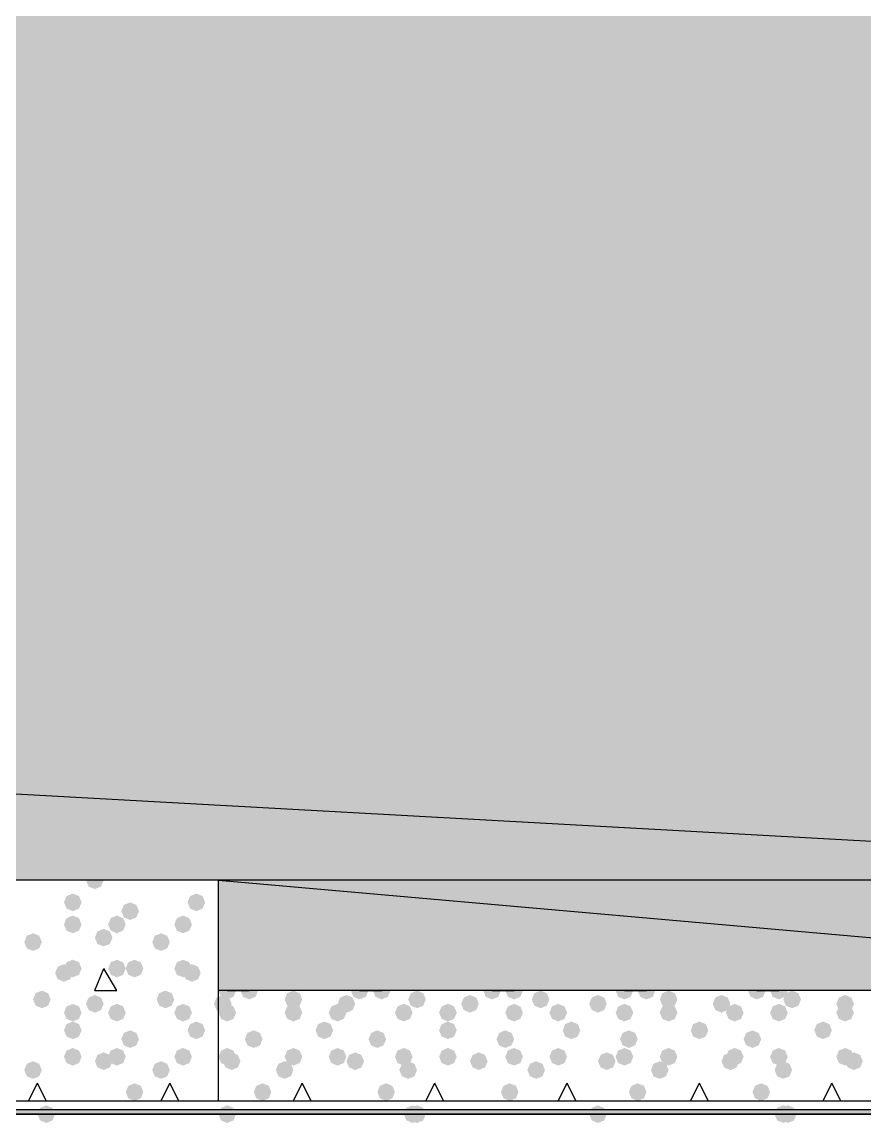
# Model space of a CAD drawing. Header units: millimetres. Extents: x 0 to 420, y 0 to 297.
# Drawn here: x 364.55 to 372.64, y 84.33 to 94.89 of the extents above; entities that cross this region are included whole.
import ezdxf

# ---------------------------------------------------------------- set-up
doc = ezdxf.new("R2010")
doc.units = ezdxf.units.MM
doc.layers.get('0').update_dxf_attribs({"linetype": 'CONTINUOUS'})

msp = doc.modelspace()

# ---------------------------------------------------------------- hatches: boundary and pattern name
at = {"true_color": 0x000008}
h = msp.add_hatch(color=0, dxfattribs=at)
h.paths.add_polyline_path([(379.518333, 105.748667), (33.401, 105.748667), (379.518333, 86.656333)], flags=0)
h.paths.add_polyline_path([(33.401, 105.748667), (379.518333, 86.656333), (33.401, 86.656333)], flags=0)
at = {"true_color": 0x000007}
for points in [[(365.336667, 86.656333), (365.311796, 86.596537), (365.252, 86.571667), (365.192204, 86.596537), (365.167333, 86.656333), (365.192204, 86.716129), (365.252, 86.741), (365.311796, 86.716129)], [(365.125, 86.444667), (365.100129, 86.384871), (365.040333, 86.36), (364.980537, 86.384871), (364.955667, 86.444667), (364.980537, 86.504462), (365.040333, 86.529333), (365.100129, 86.504463)], [(366.310333, 86.444667), (366.285462, 86.384871), (366.225667, 86.36), (366.165871, 86.384871), (366.141, 86.444667), (366.165871, 86.504462), (366.225667, 86.529333), (366.285462, 86.504463)], [(365.675333, 86.36), (365.650463, 86.300204), (365.590667, 86.275333), (365.530871, 86.300204), (365.506, 86.36), (365.530871, 86.419796), (365.590667, 86.444667), (365.650462, 86.419796)], [(365.125, 86.233), (365.100129, 86.173204), (365.040333, 86.148333), (364.980537, 86.173204), (364.955667, 86.233), (364.980537, 86.292796), (365.040333, 86.317667), (365.100129, 86.292796)], [(365.548333, 86.233), (365.523462, 86.173204), (365.463667, 86.148333), (365.403871, 86.173204), (365.379, 86.233), (365.403871, 86.292796), (365.463667, 86.317667), (365.523462, 86.292796)], [(366.183333, 86.233), (366.158462, 86.173204), (366.098667, 86.148333), (366.038871, 86.173204), (366.014, 86.233), (366.038871, 86.292796), (366.098667, 86.317667), (366.158462, 86.292796)], [(365.421333, 86.106), (365.396462, 86.046204), (365.336667, 86.021333), (365.276871, 86.046204), (365.252, 86.106), (365.276871, 86.165796), (365.336667, 86.190667), (365.396462, 86.165796)], [(364.744, 86.063667), (364.719129, 86.003871), (364.659333, 85.979), (364.599538, 86.003871), (364.574667, 86.063667), (364.599537, 86.123462), (364.659333, 86.148333), (364.719129, 86.123463)], [(365.971667, 86.063667), (365.946796, 86.003871), (365.887, 85.979), (365.827204, 86.003871), (365.802333, 86.063667), (365.827204, 86.123462), (365.887, 86.148333), (365.946796, 86.123463)], [(365.125, 85.809667), (365.100129, 85.749871), (365.040333, 85.725), (364.980537, 85.749871), (364.955667, 85.809667), (364.980537, 85.869462), (365.040333, 85.894333), (365.100129, 85.869463)], [(365.548333, 85.809667), (365.523462, 85.749871), (365.463667, 85.725), (365.403871, 85.749871), (365.379, 85.809667), (365.403871, 85.869462), (365.463667, 85.894333), (365.523462, 85.869463)], [(365.717667, 85.809667), (365.692796, 85.749871), (365.633, 85.725), (365.573204, 85.749871), (365.548333, 85.809667), (365.573204, 85.869462), (365.633, 85.894333), (365.692796, 85.869463)], [(366.183333, 85.809667), (366.158462, 85.749871), (366.098667, 85.725), (366.038871, 85.749871), (366.014, 85.809667), (366.038871, 85.869462), (366.098667, 85.894333), (366.158462, 85.869463)], [(365.040333, 85.767333), (365.015463, 85.707538), (364.955667, 85.682667), (364.895871, 85.707538), (364.871, 85.767333), (364.895871, 85.827129), (364.955667, 85.852), (365.015462, 85.827129)], [(366.268, 85.767333), (366.243129, 85.707538), (366.183333, 85.682667), (366.123538, 85.707538), (366.098667, 85.767333), (366.123537, 85.827129), (366.183333, 85.852), (366.243129, 85.827129)], [(364.828667, 85.513333), (364.803796, 85.453537), (364.744, 85.428667), (364.684204, 85.453537), (364.659333, 85.513333), (364.684204, 85.573129), (364.744, 85.598), (364.803796, 85.573129)], [(365.336667, 85.471), (365.311796, 85.411204), (365.252, 85.386333), (365.192204, 85.411204), (365.167333, 85.471), (365.192204, 85.530796), (365.252, 85.555667), (365.311796, 85.530796)], [(366.014, 85.513333), (365.989129, 85.453537), (365.929333, 85.428667), (365.869537, 85.453537), (365.844667, 85.513333), (365.869537, 85.573129), (365.929333, 85.598), (365.989129, 85.573129)], [(365.125, 85.386333), (365.100129, 85.326537), (365.040333, 85.301667), (364.980537, 85.326537), (364.955667, 85.386333), (364.980537, 85.446129), (365.040333, 85.471), (365.100129, 85.446129)], [(365.548333, 85.386333), (365.523462, 85.326537), (365.463667, 85.301667), (365.403871, 85.326537), (365.379, 85.386333), (365.403871, 85.446129), (365.463667, 85.471), (365.523462, 85.446129)], [(366.183333, 85.386333), (366.158462, 85.326537), (366.098667, 85.301667), (366.038871, 85.326537), (366.014, 85.386333), (366.038871, 85.446129), (366.098667, 85.471), (366.158462, 85.446129)], [(365.125, 85.217), (365.100129, 85.157204), (365.040333, 85.132333), (364.980537, 85.157204), (364.955667, 85.217), (364.980537, 85.276796), (365.040333, 85.301667), (365.100129, 85.276796)], [(366.310333, 85.217), (366.285462, 85.157204), (366.225667, 85.132333), (366.165871, 85.157204), (366.141, 85.217), (366.165871, 85.276796), (366.225667, 85.301667), (366.285462, 85.276796)], [(365.675333, 85.132333), (365.650463, 85.072538), (365.590667, 85.047667), (365.530871, 85.072538), (365.506, 85.132333), (365.530871, 85.192129), (365.590667, 85.217), (365.650462, 85.192129)], [(365.125, 84.963), (365.100129, 84.903204), (365.040333, 84.878333), (364.980537, 84.903204), (364.955667, 84.963), (364.980537, 85.022796), (365.040333, 85.047667), (365.100129, 85.022796)], [(365.548333, 84.963), (365.523462, 84.903204), (365.463667, 84.878333), (365.403871, 84.903204), (365.379, 84.963), (365.403871, 85.022796), (365.463667, 85.047667), (365.523462, 85.022796)], [(366.183333, 84.963), (366.158462, 84.903204), (366.098667, 84.878333), (366.038871, 84.903204), (366.014, 84.963), (366.038871, 85.022796), (366.098667, 85.047667), (366.158462, 85.022796)], [(364.744, 84.836), (364.719129, 84.776204), (364.659333, 84.751333), (364.599538, 84.776204), (364.574667, 84.836), (364.599537, 84.895796), (364.659333, 84.920667), (364.719129, 84.895796)], [(365.421333, 84.920667), (365.396462, 84.860871), (365.336667, 84.836), (365.276871, 84.860871), (365.252, 84.920667), (365.276871, 84.980462), (365.336667, 85.005333), (365.396462, 84.980463)], [(365.971667, 84.836), (365.946796, 84.776204), (365.887, 84.751333), (365.827204, 84.776204), (365.802333, 84.836), (365.827204, 84.895796), (365.887, 84.920667), (365.946796, 84.895796)], [(365.717667, 84.624333), (365.692796, 84.564537), (365.633, 84.539667), (365.573204, 84.564537), (365.548333, 84.624333), (365.573204, 84.684129), (365.633, 84.709), (365.692796, 84.684129)]]:
    msp.add_hatch(color=0, dxfattribs=at).paths.add_polyline_path(points, flags=0)
at = {"true_color": 0x000008}
h = msp.add_hatch(color=0, dxfattribs=at)
h.paths.add_polyline_path([(378.46, 86.656333), (366.437333, 86.656333), (378.46, 85.598)], flags=0)
h.paths.add_polyline_path([(366.437333, 86.656333), (378.46, 85.598), (366.437333, 85.598)], flags=0)
for points in [[(366.606667, 85.598), (366.581796, 85.538204), (366.522, 85.513333), (366.462204, 85.538204), (366.437333, 85.598), (366.462204, 85.657796), (366.522, 85.682667), (366.581796, 85.657796)], [(366.818333, 85.598), (366.793462, 85.538204), (366.733667, 85.513333), (366.673871, 85.538204), (366.649, 85.598), (366.673871, 85.657796), (366.733667, 85.682667), (366.793462, 85.657796)], [(367.876667, 85.598), (367.851796, 85.538204), (367.792, 85.513333), (367.732204, 85.538204), (367.707333, 85.598), (367.732204, 85.657796), (367.792, 85.682667), (367.851796, 85.657796)], [(368.088333, 85.598), (368.063463, 85.538204), (368.003667, 85.513333), (367.943871, 85.538204), (367.919, 85.598), (367.943871, 85.657796), (368.003667, 85.682667), (368.063462, 85.657796)], [(369.146667, 85.598), (369.121796, 85.538204), (369.062, 85.513333), (369.002204, 85.538204), (368.977333, 85.598), (369.002204, 85.657796), (369.062, 85.682667), (369.121796, 85.657796)], [(369.358333, 85.598), (369.333463, 85.538204), (369.273667, 85.513333), (369.213871, 85.538204), (369.189, 85.598), (369.213871, 85.657796), (369.273667, 85.682667), (369.333462, 85.657796)], [(370.416667, 85.598), (370.391796, 85.538204), (370.332, 85.513333), (370.272204, 85.538204), (370.247333, 85.598), (370.272204, 85.657796), (370.332, 85.682667), (370.391796, 85.657796)], [(370.628333, 85.598), (370.603462, 85.538204), (370.543667, 85.513333), (370.483871, 85.538204), (370.459, 85.598), (370.483871, 85.657796), (370.543667, 85.682667), (370.603462, 85.657796)], [(371.686667, 85.598), (371.661796, 85.538204), (371.602, 85.513333), (371.542204, 85.538204), (371.517333, 85.598), (371.542204, 85.657796), (371.602, 85.682667), (371.661796, 85.657796)], [(371.898333, 85.598), (371.873462, 85.538204), (371.813667, 85.513333), (371.753871, 85.538204), (371.729, 85.598), (371.753871, 85.657796), (371.813667, 85.682667), (371.873462, 85.657796)], [(366.564333, 85.471), (366.539462, 85.411204), (366.479667, 85.386333), (366.419871, 85.411204), (366.395, 85.471), (366.419871, 85.530796), (366.479667, 85.555667), (366.539462, 85.530796)], [(367.241667, 85.513333), (367.216796, 85.453537), (367.157, 85.428667), (367.097204, 85.453537), (367.072333, 85.513333), (367.097204, 85.573129), (367.157, 85.598), (367.216796, 85.573129)], [(367.749667, 85.471), (367.724796, 85.411204), (367.665, 85.386333), (367.605204, 85.411204), (367.580333, 85.471), (367.605204, 85.530796), (367.665, 85.555667), (367.724796, 85.530796)], [(368.427, 85.513333), (368.402129, 85.453537), (368.342333, 85.428667), (368.282537, 85.453537), (368.257667, 85.513333), (368.282537, 85.573129), (368.342333, 85.598), (368.402129, 85.573129)], [(368.935, 85.471), (368.910129, 85.411204), (368.850333, 85.386333), (368.790538, 85.411204), (368.765667, 85.471), (368.790537, 85.530796), (368.850333, 85.555667), (368.910129, 85.530796)], [(369.612333, 85.513333), (369.587462, 85.453537), (369.527667, 85.428667), (369.467871, 85.453537), (369.443, 85.513333), (369.467871, 85.573129), (369.527667, 85.598), (369.587462, 85.573129)], [(370.162667, 85.471), (370.137796, 85.411204), (370.078, 85.386333), (370.018204, 85.411204), (369.993333, 85.471), (370.018204, 85.530796), (370.078, 85.555667), (370.137796, 85.530796)], [(370.84, 85.513333), (370.815129, 85.453537), (370.755333, 85.428667), (370.695538, 85.453537), (370.670667, 85.513333), (370.695537, 85.573129), (370.755333, 85.598), (370.815129, 85.573129)], [(371.348, 85.471), (371.323129, 85.411204), (371.263333, 85.386333), (371.203538, 85.411204), (371.178667, 85.471), (371.203537, 85.530796), (371.263333, 85.555667), (371.323129, 85.530796)], [(372.025333, 85.513333), (372.000463, 85.453537), (371.940667, 85.428667), (371.880871, 85.453537), (371.856, 85.513333), (371.880871, 85.573129), (371.940667, 85.598), (372.000462, 85.573129)], [(372.533333, 85.471), (372.508462, 85.411204), (372.448667, 85.386333), (372.388871, 85.411204), (372.364, 85.471), (372.388871, 85.530796), (372.448667, 85.555667), (372.508462, 85.530796)], [(366.606667, 85.386333), (366.581796, 85.326537), (366.522, 85.301667), (366.462204, 85.326537), (366.437333, 85.386333), (366.462204, 85.446129), (366.522, 85.471), (366.581796, 85.446129)], [(367.241667, 85.386333), (367.216796, 85.326537), (367.157, 85.301667), (367.097204, 85.326537), (367.072333, 85.386333), (367.097204, 85.446129), (367.157, 85.471), (367.216796, 85.446129)], [(367.665, 85.386333), (367.640129, 85.326537), (367.580333, 85.301667), (367.520538, 85.326537), (367.495667, 85.386333), (367.520537, 85.446129), (367.580333, 85.471), (367.640129, 85.446129)], [(368.3, 85.386333), (368.275129, 85.326537), (368.215333, 85.301667), (368.155538, 85.326537), (368.130667, 85.386333), (368.155537, 85.446129), (368.215333, 85.471), (368.275129, 85.446129)], [(368.723333, 85.386333), (368.698463, 85.326537), (368.638667, 85.301667), (368.578871, 85.326537), (368.554, 85.386333), (368.578871, 85.446129), (368.638667, 85.471), (368.698462, 85.446129)], [(369.358333, 85.386333), (369.333463, 85.326537), (369.273667, 85.301667), (369.213871, 85.326537), (369.189, 85.386333), (369.213871, 85.446129), (369.273667, 85.471), (369.333462, 85.446129)], [(369.781667, 85.386333), (369.756796, 85.326537), (369.697, 85.301667), (369.637204, 85.326537), (369.612333, 85.386333), (369.637204, 85.446129), (369.697, 85.471), (369.756796, 85.446129)], [(370.416667, 85.386333), (370.391796, 85.326537), (370.332, 85.301667), (370.272204, 85.326537), (370.247333, 85.386333), (370.272204, 85.446129), (370.332, 85.471), (370.391796, 85.446129)], [(370.84, 85.386333), (370.815129, 85.326537), (370.755333, 85.301667), (370.695538, 85.326537), (370.670667, 85.386333), (370.695537, 85.446129), (370.755333, 85.471), (370.815129, 85.446129)], [(371.475, 85.386333), (371.450129, 85.326537), (371.390333, 85.301667), (371.330537, 85.326537), (371.305667, 85.386333), (371.330537, 85.446129), (371.390333, 85.471), (371.450129, 85.446129)], [(371.898333, 85.386333), (371.873462, 85.326537), (371.813667, 85.301667), (371.753871, 85.326537), (371.729, 85.386333), (371.753871, 85.446129), (371.813667, 85.471), (371.873462, 85.446129)], [(372.533333, 85.386333), (372.508462, 85.326537), (372.448667, 85.301667), (372.388871, 85.326537), (372.364, 85.386333), (372.388871, 85.446129), (372.448667, 85.471), (372.508462, 85.446129)], [(367.538, 85.217), (367.513129, 85.157204), (367.453333, 85.132333), (367.393537, 85.157204), (367.368667, 85.217), (367.393537, 85.276796), (367.453333, 85.301667), (367.513129, 85.276796)], [(368.723333, 85.217), (368.698463, 85.157204), (368.638667, 85.132333), (368.578871, 85.157204), (368.554, 85.217), (368.578871, 85.276796), (368.638667, 85.301667), (368.698462, 85.276796)], [(369.908667, 85.217), (369.883796, 85.157204), (369.824, 85.132333), (369.764204, 85.157204), (369.739333, 85.217), (369.764204, 85.276796), (369.824, 85.301667), (369.883796, 85.276796)], [(371.136333, 85.217), (371.111462, 85.157204), (371.051667, 85.132333), (370.991871, 85.157204), (370.967, 85.217), (370.991871, 85.276796), (371.051667, 85.301667), (371.111462, 85.276796)], [(372.321667, 85.217), (372.296796, 85.157204), (372.237, 85.132333), (372.177204, 85.157204), (372.152333, 85.217), (372.177204, 85.276796), (372.237, 85.301667), (372.296796, 85.276796)], [(366.860667, 85.132333), (366.835796, 85.072538), (366.776, 85.047667), (366.716204, 85.072538), (366.691333, 85.132333), (366.716204, 85.192129), (366.776, 85.217), (366.835796, 85.192129)], [(368.046, 85.132333), (368.021129, 85.072538), (367.961333, 85.047667), (367.901538, 85.072538), (367.876667, 85.132333), (367.901537, 85.192129), (367.961333, 85.217), (368.021129, 85.192129)], [(369.273667, 85.132333), (369.248796, 85.072538), (369.189, 85.047667), (369.129204, 85.072538), (369.104333, 85.132333), (369.129204, 85.192129), (369.189, 85.217), (369.248796, 85.192129)], [(370.459, 85.132333), (370.434129, 85.072538), (370.374333, 85.047667), (370.314537, 85.072538), (370.289667, 85.132333), (370.314537, 85.192129), (370.374333, 85.217), (370.434129, 85.192129)], [(371.644333, 85.132333), (371.619462, 85.072538), (371.559667, 85.047667), (371.499871, 85.072538), (371.475, 85.132333), (371.499871, 85.192129), (371.559667, 85.217), (371.619462, 85.192129)], [(366.606667, 84.963), (366.581796, 84.903204), (366.522, 84.878333), (366.462204, 84.903204), (366.437333, 84.963), (366.462204, 85.022796), (366.522, 85.047667), (366.581796, 85.022796)], [(367.241667, 84.963), (367.216796, 84.903204), (367.157, 84.878333), (367.097204, 84.903204), (367.072333, 84.963), (367.097204, 85.022796), (367.157, 85.047667), (367.216796, 85.022796)], [(367.665, 84.963), (367.640129, 84.903204), (367.580333, 84.878333), (367.520538, 84.903204), (367.495667, 84.963), (367.520537, 85.022796), (367.580333, 85.047667), (367.640129, 85.022796)], [(368.3, 84.963), (368.275129, 84.903204), (368.215333, 84.878333), (368.155538, 84.903204), (368.130667, 84.963), (368.155537, 85.022796), (368.215333, 85.047667), (368.275129, 85.022796)], [(368.723333, 84.963), (368.698463, 84.903204), (368.638667, 84.878333), (368.578871, 84.903204), (368.554, 84.963), (368.578871, 85.022796), (368.638667, 85.047667), (368.698462, 85.022796)], [(369.358333, 84.963), (369.333463, 84.903204), (369.273667, 84.878333), (369.213871, 84.903204), (369.189, 84.963), (369.213871, 85.022796), (369.273667, 85.047667), (369.333462, 85.022796)], [(369.781667, 84.963), (369.756796, 84.903204), (369.697, 84.878333), (369.637204, 84.903204), (369.612333, 84.963), (369.637204, 85.022796), (369.697, 85.047667), (369.756796, 85.022796)], [(370.416667, 84.963), (370.391796, 84.903204), (370.332, 84.878333), (370.272204, 84.903204), (370.247333, 84.963), (370.272204, 85.022796), (370.332, 85.047667), (370.391796, 85.022796)], [(370.84, 84.963), (370.815129, 84.903204), (370.755333, 84.878333), (370.695538, 84.903204), (370.670667, 84.963), (370.695537, 85.022796), (370.755333, 85.047667), (370.815129, 85.022796)], [(371.475, 84.963), (371.450129, 84.903204), (371.390333, 84.878333), (371.330537, 84.903204), (371.305667, 84.963), (371.330537, 85.022796), (371.390333, 85.047667), (371.450129, 85.022796)], [(371.898333, 84.963), (371.873462, 84.903204), (371.813667, 84.878333), (371.753871, 84.903204), (371.729, 84.963), (371.753871, 85.022796), (371.813667, 85.047667), (371.873462, 85.022796)], [(372.533333, 84.963), (372.508462, 84.903204), (372.448667, 84.878333), (372.388871, 84.903204), (372.364, 84.963), (372.388871, 85.022796), (372.448667, 85.047667), (372.508462, 85.022796)], [(366.649, 84.920667), (366.624129, 84.860871), (366.564333, 84.836), (366.504537, 84.860871), (366.479667, 84.920667), (366.504537, 84.980462), (366.564333, 85.005333), (366.624129, 84.980463)], [(367.157, 84.836), (367.132129, 84.776204), (367.072333, 84.751333), (367.012538, 84.776204), (366.987667, 84.836), (367.012537, 84.895796), (367.072333, 84.920667), (367.132129, 84.895796)], [(367.834333, 84.920667), (367.809463, 84.860871), (367.749667, 84.836), (367.689871, 84.860871), (367.665, 84.920667), (367.689871, 84.980462), (367.749667, 85.005333), (367.809462, 84.980463)], [(368.342333, 84.836), (368.317462, 84.776204), (368.257667, 84.751333), (368.197871, 84.776204), (368.173, 84.836), (368.197871, 84.895796), (368.257667, 84.920667), (368.317462, 84.895796)], [(369.019667, 84.920667), (368.994796, 84.860871), (368.935, 84.836), (368.875204, 84.860871), (368.850333, 84.920667), (368.875204, 84.980462), (368.935, 85.005333), (368.994796, 84.980463)], [(369.57, 84.836), (369.545129, 84.776204), (369.485333, 84.751333), (369.425538, 84.776204), (369.400667, 84.836), (369.425537, 84.895796), (369.485333, 84.920667), (369.545129, 84.895796)], [(370.247333, 84.920667), (370.222462, 84.860871), (370.162667, 84.836), (370.102871, 84.860871), (370.078, 84.920667), (370.102871, 84.980462), (370.162667, 85.005333), (370.222462, 84.980463)], [(370.755333, 84.836), (370.730462, 84.776204), (370.670667, 84.751333), (370.610871, 84.776204), (370.586, 84.836), (370.610871, 84.895796), (370.670667, 84.920667), (370.730462, 84.895796)], [(371.432667, 84.920667), (371.407796, 84.860871), (371.348, 84.836), (371.288204, 84.860871), (371.263333, 84.920667), (371.288204, 84.980462), (371.348, 85.005333), (371.407796, 84.980463)], [(371.940667, 84.836), (371.915796, 84.776204), (371.856, 84.751333), (371.796204, 84.776204), (371.771333, 84.836), (371.796204, 84.895796), (371.856, 84.920667), (371.915796, 84.895796)], [(372.618, 84.920667), (372.593129, 84.860871), (372.533333, 84.836), (372.473538, 84.860871), (372.448667, 84.920667), (372.473537, 84.980462), (372.533333, 85.005333), (372.593129, 84.980463)], [(366.945333, 84.624333), (366.920462, 84.564537), (366.860667, 84.539667), (366.800871, 84.564537), (366.776, 84.624333), (366.800871, 84.684129), (366.860667, 84.709), (366.920462, 84.684129)], [(368.130667, 84.624333), (368.105796, 84.564537), (368.046, 84.539667), (367.986204, 84.564537), (367.961333, 84.624333), (367.986204, 84.684129), (368.046, 84.709), (368.105796, 84.684129)], [(369.316, 84.624333), (369.291129, 84.564537), (369.231333, 84.539667), (369.171538, 84.564537), (369.146667, 84.624333), (369.171537, 84.684129), (369.231333, 84.709), (369.291129, 84.684129)], [(370.543667, 84.624333), (370.518796, 84.564537), (370.459, 84.539667), (370.399204, 84.564537), (370.374333, 84.624333), (370.399204, 84.684129), (370.459, 84.709), (370.518796, 84.684129)], [(371.729, 84.624333), (371.704129, 84.564537), (371.644333, 84.539667), (371.584538, 84.564537), (371.559667, 84.624333), (371.584537, 84.684129), (371.644333, 84.709), (371.704129, 84.684129)]]:
    msp.add_hatch(color=0, dxfattribs=at).paths.add_polyline_path(points, flags=0)
at = {"true_color": 0x000007}
h = msp.add_hatch(color=0, dxfattribs=at)
h.paths.add_polyline_path([(380.661333, 84.455), (32.215667, 84.455), (380.661333, 84.412667)], flags=0)
h.paths.add_polyline_path([(32.215667, 84.455), (380.661333, 84.412667), (32.215667, 84.412667)], flags=0)
at = {"true_color": 0x0000fe}
for points in [[(364.871, 84.412667), (364.846129, 84.352871), (364.786333, 84.328), (364.726537, 84.352871), (364.701667, 84.412667), (364.726537, 84.472462), (364.786333, 84.497333), (364.846129, 84.472463)], [(364.871, 84.412667), (364.846129, 84.352871), (364.786333, 84.328), (364.726537, 84.352871), (364.701667, 84.412667), (364.726537, 84.472462), (364.786333, 84.497333), (364.846129, 84.472463)], [(366.606667, 84.412667), (366.581796, 84.352871), (366.522, 84.328), (366.462204, 84.352871), (366.437333, 84.412667), (366.462204, 84.472462), (366.522, 84.497333), (366.581796, 84.472463)], [(366.606667, 84.412667), (366.581796, 84.352871), (366.522, 84.328), (366.462204, 84.352871), (366.437333, 84.412667), (366.462204, 84.472462), (366.522, 84.497333), (366.581796, 84.472463)], [(368.384667, 84.412667), (368.359796, 84.352871), (368.3, 84.328), (368.240204, 84.352871), (368.215333, 84.412667), (368.240204, 84.472462), (368.3, 84.497333), (368.359796, 84.472463)], [(368.427, 84.412667), (368.402129, 84.352871), (368.342333, 84.328), (368.282537, 84.352871), (368.257667, 84.412667), (368.282537, 84.472462), (368.342333, 84.497333), (368.402129, 84.472463)], [(370.162667, 84.412667), (370.137796, 84.352871), (370.078, 84.328), (370.018204, 84.352871), (369.993333, 84.412667), (370.018204, 84.472462), (370.078, 84.497333), (370.137796, 84.472463)], [(370.162667, 84.412667), (370.137796, 84.352871), (370.078, 84.328), (370.018204, 84.352871), (369.993333, 84.412667), (370.018204, 84.472462), (370.078, 84.497333), (370.137796, 84.472463)], [(371.940667, 84.412667), (371.915796, 84.352871), (371.856, 84.328), (371.796204, 84.352871), (371.771333, 84.412667), (371.796204, 84.472462), (371.856, 84.497333), (371.915796, 84.472463)], [(371.983, 84.412667), (371.958129, 84.352871), (371.898333, 84.328), (371.838538, 84.352871), (371.813667, 84.412667), (371.838537, 84.472462), (371.898333, 84.497333), (371.958129, 84.472463)]]:
    msp.add_hatch(color=0, dxfattribs=at).paths.add_polyline_path(points, flags=0)

# ---------------------------------------------------------------- linework, layer by layer
at = {"color": 0, "true_color": 0x000008}
for points in [[(379.518333, 105.748667), (33.401, 105.748667), (379.518333, 86.656333)], [(33.401, 105.748667), (379.518333, 86.656333), (33.401, 86.656333)], [(378.46, 86.656333), (366.437333, 86.656333), (378.46, 85.598)], [(366.437333, 86.656333), (378.46, 85.598), (366.437333, 85.598)]]:
    msp.add_lwpolyline(points, close=True, dxfattribs=at)
at = {"color": 0, "true_color": 0x000007}
for points in [[(364.320667, 86.656333), (364.320667, 84.539667), (366.437333, 84.539667), (366.437333, 86.656333)], [(380.661333, 84.455), (32.215667, 84.455), (380.661333, 84.412667)], [(32.215667, 84.455), (380.661333, 84.412667), (32.215667, 84.412667)]]:
    msp.add_lwpolyline(points, close=True, dxfattribs=at)
for points in [[(365.252, 85.598), (365.336667, 85.809667)], [(365.463667, 85.598), (365.336667, 85.809667)], [(365.252, 85.598), (365.463667, 85.598)], [(378.46, 85.598), (366.437333, 85.598)], [(364.617, 84.539667), (364.701667, 84.709)], [(364.786333, 84.539667), (364.701667, 84.709)], [(365.887, 84.539667), (365.971667, 84.709)], [(366.056333, 84.539667), (365.971667, 84.709)], [(366.437333, 84.539667), (378.46, 84.539667)], [(380.746, 84.412667), (32.173333, 84.412667)], [(380.661333, 84.455), (32.215667, 84.455)], [(380.703667, 84.412667), (32.215667, 84.412667), (380.703667, 84.412667), (32.215667, 84.412667)], [(32.215667, 84.412667), (380.703667, 84.412667), (32.215667, 84.412667), (380.703667, 84.412667)], [(380.703667, 84.412667), (32.215667, 84.412667)], [(32.215667, 84.412667), (380.661333, 84.412667), (380.703667, 84.412667)]]:
    msp.add_lwpolyline(points, dxfattribs=at)
at = {"color": 0, "true_color": 0x000008}
for points in [[(366.522, 85.598), (366.733667, 85.598)], [(367.792, 85.598), (368.003667, 85.598)], [(369.062, 85.598), (369.273667, 85.598)], [(370.332, 85.598), (370.543667, 85.598)], [(371.602, 85.598), (371.813667, 85.598)], [(367.157, 84.539667), (367.241667, 84.709)], [(367.326333, 84.539667), (367.241667, 84.709)], [(368.427, 84.539667), (368.511667, 84.709)], [(368.596333, 84.539667), (368.511667, 84.709)], [(369.697, 84.539667), (369.781667, 84.709)], [(369.866333, 84.539667), (369.781667, 84.709)], [(370.967, 84.539667), (371.051667, 84.709)], [(371.136333, 84.539667), (371.051667, 84.709)], [(372.237, 84.539667), (372.321667, 84.709)], [(372.406333, 84.539667), (372.321667, 84.709)]]:
    msp.add_lwpolyline(points, dxfattribs=at)

doc.saveas('drawing.dxf')
